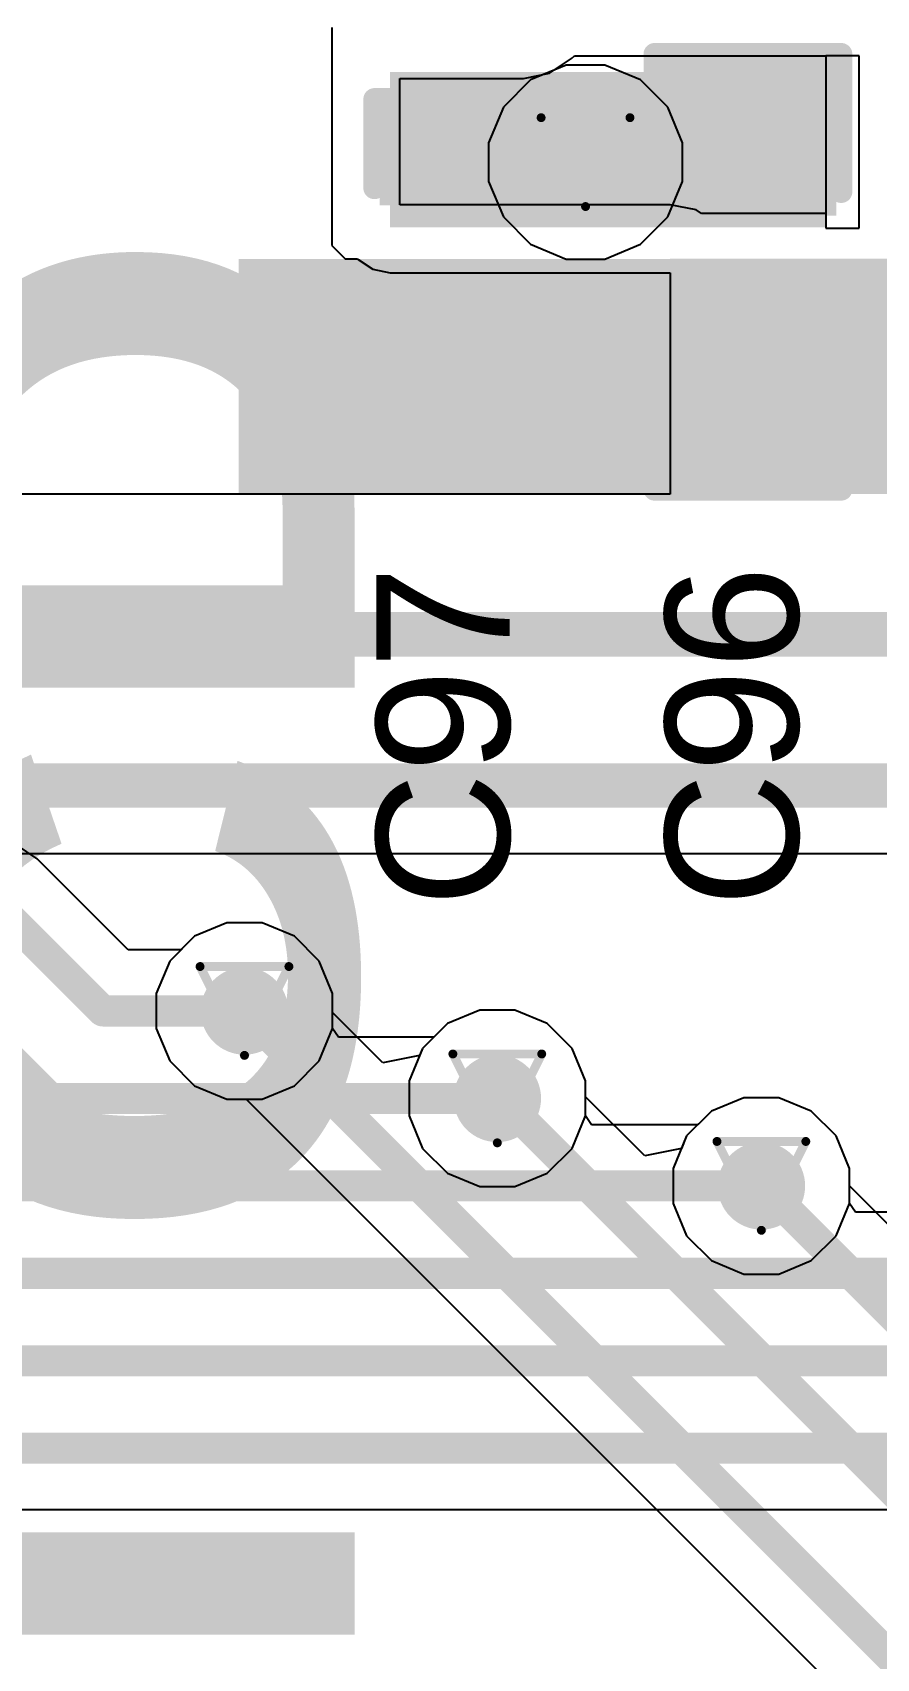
# Model space of a CAD drawing. Header units: inches. Extents: x 0 to 5359, y 0 to 5098.
# Drawn here: x 8.32 to 13.15, y 73.05 to 82.34 of the extents above; entities that cross this region are included whole.
import ezdxf

# ---------------------------------------------------------------- set-up
doc = ezdxf.new("R2010")
doc.units = ezdxf.units.IN
for name, color, linetype in [('Bottom Layer', 5, 'Continuous'), ('Bottom Overlay', 54, 'Continuous'), ('Drill Drawing', 1, 'Continuous'), ('Layer 1', 16, 'Continuous'), ('Layer 2', 76, 'Continuous'), ('Top Layer', 1, 'Continuous'), ('Top Overlay', 2, 'Continuous'), ('Top Paste', 8, 'Continuous'), ('Top Solder', 216, 'Continuous'), ('Via Holes', 16, 'Continuous')]:
    doc.layers.add(name, color=color, linetype=linetype)
doc.styles.add('Arial', font='', dxfattribs={"height": 0.2})
doc.styles.add('Arial Black_Bold', font='', dxfattribs={"height": 0.2})
doc.styles.get('Arial').set_extended_font_data('Arial')
doc.styles.get('Arial Black_Bold').set_extended_font_data('Arial Black', bold=True)

# ---------------------------------------------------------------- blocks, each defined once
blk = doc.blocks.new('C___0402_269')
at = {"layer": 'Top Layer'}
for points in [[(-0.6985, -0.3175), (-0.6985, 0.3175), (-0.2413, 0.3175), (-0.2413, -0.3175)], [(0.2413, -0.3175), (0.2413, 0.3175), (0.6985, 0.3175), (0.6985, -0.3175)]]:
    blk.add_hatch(color=1, dxfattribs=at).paths.add_polyline_path(points)
at = {"layer": 'Top Paste'}
for points in [[(-0.6985, -0.3175), (-0.6985, 0.3175), (-0.2413, 0.3175), (-0.2413, -0.3175)], [(0.2413, -0.3175), (0.2413, 0.3175), (0.6985, 0.3175), (0.6985, -0.3175)]]:
    blk.add_hatch(color=8, dxfattribs=at).paths.add_polyline_path(points)
at = {"layer": 'Top Solder'}
for points in [[(-0.7585, -0.3775), (-0.7585, 0.3775), (-0.1813, 0.3775), (-0.1813, -0.3775)], [(0.1813, -0.3775), (0.1813, 0.3775), (0.7585, 0.3775), (0.7585, -0.3775)]]:
    blk.add_hatch(color=216, dxfattribs=at).paths.add_polyline_path(points)
at = {"layer": 'Top Overlay'}
for points in [[(-0.7874, -0.4064, 0.127, 0.127, 0), (-0.7874, 0.4064, 0.127, 0.127, 0)], [(-0.7874, 0.4064, 0.127, 0.127, 0), (-0.2794, 0.4064, 0.127, 0.127, 0)], [(0.7874, 0.4064, 0.127, 0.127, 0), (0.2794, 0.4064, 0.127, 0.127, 0)], [(0.7874, -0.4064, 0.127, 0.127, 0), (0.7874, 0.4064, 0.127, 0.127, 0)], [(-0.2794, -0.4064, 0.127, 0.127, 0), (-0.7874, -0.4064, 0.127, 0.127, 0)], [(0.7874, -0.4064, 0.127, 0.127, 0), (0.2794, -0.4064, 0.127, 0.127, 0)]]:
    blk.add_lwpolyline(points, format="xyseb", dxfattribs=at)
for points in [[(-0.8191, 0.4064, 0.0635, 0.0635, 1), (-0.7556, 0.4064, 0.0635, 0.0635, 1)], [(-0.8191, 0.4064, 0.0635, 0.0635, 1), (-0.7556, 0.4064, 0.0635, 0.0635, 1)], [(-0.3112, 0.4064, 0.0635, 0.0635, 1), (-0.2477, 0.4064, 0.0635, 0.0635, 1)], [(0.2477, 0.4064, 0.0635, 0.0635, 1), (0.3111, 0.4064, 0.0635, 0.0635, 1)], [(0.7556, 0.4064, 0.0635, 0.0635, 1), (0.8191, 0.4064, 0.0635, 0.0635, 1)], [(0.7556, 0.4064, 0.0635, 0.0635, 1), (0.8191, 0.4064, 0.0635, 0.0635, 1)], [(-0.8191, -0.4064, 0.0635, 0.0635, 1), (-0.7556, -0.4064, 0.0635, 0.0635, 1)], [(-0.8191, -0.4064, 0.0635, 0.0635, 1), (-0.7556, -0.4064, 0.0635, 0.0635, 1)], [(-0.3112, -0.4064, 0.0635, 0.0635, 1), (-0.2477, -0.4064, 0.0635, 0.0635, 1)], [(0.2477, -0.4064, 0.0635, 0.0635, 1), (0.3111, -0.4064, 0.0635, 0.0635, 1)], [(0.7556, -0.4064, 0.0635, 0.0635, 1), (0.8191, -0.4064, 0.0635, 0.0635, 1)], [(0.7556, -0.4064, 0.0635, 0.0635, 1), (0.8191, -0.4064, 0.0635, 0.0635, 1)]]:
    blk.add_lwpolyline(points, format="xyseb", close=True, dxfattribs=at)
blk = doc.blocks.new('C___0603_270')
at = {"layer": 'Top Layer'}
for points in [[(-0.381, 0.4445), (-0.381, -0.4445), (-1.143, -0.4445), (-1.143, 0.4445)], [(1.143, 0.4445), (1.143, -0.4445), (0.381, -0.4445), (0.381, 0.4445)]]:
    blk.add_hatch(color=1, dxfattribs=at).paths.add_polyline_path(points)
at = {"layer": 'Top Paste'}
for points in [[(-0.381, 0.4445), (-0.381, -0.4445), (-1.143, -0.4445), (-1.143, 0.4445)], [(1.143, 0.4445), (1.143, -0.4445), (0.381, -0.4445), (0.381, 0.4445)]]:
    blk.add_hatch(color=8, dxfattribs=at).paths.add_polyline_path(points)
at = {"layer": 'Top Solder'}
for points in [[(-0.321, 0.5045), (-0.321, -0.5045), (-1.203, -0.5045), (-1.203, 0.5045)], [(1.203, 0.5045), (1.203, -0.5045), (0.321, -0.5045), (0.321, 0.5045)]]:
    blk.add_hatch(color=216, dxfattribs=at).paths.add_polyline_path(points)
at = {"layer": 'Top Overlay'}
for points in [[(-1.2446, -0.5334, 0.127, 0.127, 0), (-1.2446, 0.5334, 0.127, 0.127, 0)], [(-0.4572, 0.5334, 0.127, 0.127, 0), (-1.2446, 0.5334, 0.127, 0.127, 0)], [(1.2446, 0.5334, 0.127, 0.127, 0), (0.4572, 0.5334, 0.127, 0.127, 0)], [(1.2446, -0.5334, 0.127, 0.127, 0), (1.2446, 0.5334, 0.127, 0.127, 0)], [(-0.4572, -0.5334, 0.127, 0.127, 0), (-1.2446, -0.5334, 0.127, 0.127, 0)], [(1.2446, -0.5334, 0.127, 0.127, 0), (0.4572, -0.5334, 0.127, 0.127, 0)]]:
    blk.add_lwpolyline(points, format="xyseb", dxfattribs=at)
for points in [[(-1.2764, 0.5334, 0.0635, 0.0635, 1), (-1.2128, 0.5334, 0.0635, 0.0635, 1)], [(-1.2764, 0.5334, 0.0635, 0.0635, 1), (-1.2128, 0.5334, 0.0635, 0.0635, 1)], [(-0.4889, 0.5334, 0.0635, 0.0635, 1), (-0.4254, 0.5334, 0.0635, 0.0635, 1)], [(0.4254, 0.5334, 0.0635, 0.0635, 1), (0.4889, 0.5334, 0.0635, 0.0635, 1)], [(1.2128, 0.5334, 0.0635, 0.0635, 1), (1.2764, 0.5334, 0.0635, 0.0635, 1)], [(1.2128, 0.5334, 0.0635, 0.0635, 1), (1.2764, 0.5334, 0.0635, 0.0635, 1)], [(-1.2764, -0.5334, 0.0635, 0.0635, 1), (-1.2128, -0.5334, 0.0635, 0.0635, 1)], [(-1.2764, -0.5334, 0.0635, 0.0635, 1), (-1.2128, -0.5334, 0.0635, 0.0635, 1)], [(-0.4889, -0.5334, 0.0635, 0.0635, 1), (-0.4254, -0.5334, 0.0635, 0.0635, 1)], [(0.4254, -0.5334, 0.0635, 0.0635, 1), (0.4889, -0.5334, 0.0635, 0.0635, 1)], [(1.2128, -0.5334, 0.0635, 0.0635, 1), (1.2764, -0.5334, 0.0635, 0.0635, 1)], [(1.2128, -0.5334, 0.0635, 0.0635, 1), (1.2764, -0.5334, 0.0635, 0.0635, 1)]]:
    blk.add_lwpolyline(points, format="xyseb", close=True, dxfattribs=at)

msp = doc.modelspace()

# ---------------------------------------------------------------- hatches: boundary and pattern name
at = {"layer": 'Bottom Layer'}
h = msp.add_hatch(color=5, dxfattribs=at)
edge = h.paths.add_edge_path()
edge.add_arc((11.4832, 81.6029), 0.3, 0, 360)
h = msp.add_hatch(color=5, dxfattribs=at)
edge = h.paths.add_edge_path()
edge.add_arc((9.5335, 76.7499), 0.25, 0, 360)
h = msp.add_hatch(color=5, dxfattribs=at)
edge = h.paths.add_edge_path()
edge.add_arc((10.9788, 76.25), 0.25, 0, 360)
h = msp.add_hatch(color=5, dxfattribs=at)
edge = h.paths.add_edge_path()
edge.add_arc((12.4884, 75.7499), 0.25, 0, 360)
at = {"layer": 'Layer 1'}
h = msp.add_hatch(color=16, dxfattribs=at)
edge = h.paths.add_edge_path()
edge.add_arc((11.4832, 81.6029), 0.3, 0, 360)
h = msp.add_hatch(color=16, dxfattribs=at)
edge = h.paths.add_edge_path()
edge.add_arc((9.5335, 76.7499), 0.25, 0, 360)
h = msp.add_hatch(color=16, dxfattribs=at)
edge = h.paths.add_edge_path()
edge.add_arc((10.9788, 76.25), 0.25, 0, 360)
h = msp.add_hatch(color=16, dxfattribs=at)
edge = h.paths.add_edge_path()
edge.add_arc((12.4884, 75.7499), 0.25, 0, 360)
at = {"layer": 'Layer 2'}
h = msp.add_hatch(color=76, dxfattribs=at)
edge = h.paths.add_edge_path()
edge.add_arc((11.4832, 81.6029), 0.3, 0, 360)
h = msp.add_hatch(color=76, dxfattribs=at)
edge = h.paths.add_edge_path()
edge.add_arc((9.5335, 76.7499), 0.25, 0, 360)
h = msp.add_hatch(color=76, dxfattribs=at)
edge = h.paths.add_edge_path()
edge.add_arc((10.9788, 76.25), 0.25, 0, 360)
h = msp.add_hatch(color=76, dxfattribs=at)
edge = h.paths.add_edge_path()
edge.add_arc((12.4884, 75.7499), 0.25, 0, 360)
at = {"layer": 'Top Layer'}
for points in [[(10.3655, 81.2297), (12.8559, 81.2297), (12.8559, 82.1187), (10.3655, 82.1187)], [(9.5, 79.7052), (15.5304, 79.7052), (15.5304, 81.0482), (9.5, 81.0482)], [(11.9669, 80.65), (16.1999, 80.65), (16.1999, 81.05), (11.9669, 81.05)]]:
    msp.add_hatch(color=1, dxfattribs=at).paths.add_polyline_path(points)
h = msp.add_hatch(color=1, dxfattribs=at)
edge = h.paths.add_edge_path()
edge.add_arc((11.4832, 81.6029), 0.3, 0, 360)
h = msp.add_hatch(color=1, dxfattribs=at)
edge = h.paths.add_edge_path()
edge.add_arc((9.5335, 76.7499), 0.25, 0, 360)
h = msp.add_hatch(color=1, dxfattribs=at)
edge = h.paths.add_edge_path()
edge.add_arc((10.9788, 76.25), 0.25, 0, 360)
h = msp.add_hatch(color=1, dxfattribs=at)
edge = h.paths.add_edge_path()
edge.add_arc((12.4884, 75.7499), 0.25, 0, 360)
at = {"layer": 'Via Holes'}
h = msp.add_hatch(color=7, dxfattribs=at)
edge = h.paths.add_edge_path()
edge.add_arc((11.4832, 81.6029), 0.15, 0, 360)
h = msp.add_hatch(color=7, dxfattribs=at)
edge = h.paths.add_edge_path()
edge.add_arc((9.5335, 76.7499), 0.15, 0, 360)
h = msp.add_hatch(color=7, dxfattribs=at)
edge = h.paths.add_edge_path()
edge.add_arc((10.9788, 76.25), 0.15, 0, 360)
h = msp.add_hatch(color=7, dxfattribs=at)
edge = h.paths.add_edge_path()
edge.add_arc((12.4884, 75.7499), 0.15, 0, 360)

# ---------------------------------------------------------------- linework, layer by layer
at = {"layer": 'Bottom Layer'}
for p, q in [((8.3485, 77.6196), (8.2351, 77.6953)), ((8.8686, 77.0995), (8.3485, 77.6196)), ((9.4332, 77.2539), (9.248, 77.1772)), ((9.6337, 77.2539), (9.4332, 77.2539)), ((9.819, 77.1772), (9.6337, 77.2539)), ((9.248, 77.1772), (9.1703, 77.0995)), ((9.9607, 77.0354), (9.819, 77.1772)), ((9.1703, 77.0995), (8.8686, 77.0995)), ((10.0375, 76.8501), (9.9607, 77.0354)), ((10.0375, 76.6496), (10.0375, 76.8501)), ((10.8785, 76.754), (10.6933, 76.6773)), ((11.079, 76.754), (10.8785, 76.754)), ((11.2643, 76.6773), (11.079, 76.754)), ((10.0709, 76.5996), (10.0375, 76.6496)), ((10.6156, 76.5996), (10.0709, 76.5996)), ((10.6933, 76.6773), (10.6156, 76.5996)), ((11.4061, 76.5355), (11.2643, 76.6773)), ((11.4828, 76.3503), (11.4061, 76.5355)), ((11.4828, 76.1498), (11.4828, 76.3503)), ((12.3882, 76.2539), (12.2029, 76.1772)), ((12.5887, 76.2539), (12.3882, 76.2539)), ((12.7739, 76.1772), (12.5887, 76.2539)), ((11.5164, 76.0995), (11.4828, 76.1498)), ((12.2029, 76.1772), (12.1253, 76.0995)), ((12.9157, 76.0354), (12.7739, 76.1772)), ((12.1253, 76.0995), (11.5164, 76.0995)), ((12.9924, 75.8501), (12.9157, 76.0354)), ((12.9924, 75.6496), (12.9924, 75.8501)), ((13.0258, 75.5996), (12.9924, 75.6496)), ((13.6361, 75.5996), (13.0258, 75.5996)), ((1.4625, 73.9004), (16.6773, 73.9004))]:
    msp.add_line(p, q, dxfattribs=at)
for points in [[(8.1013, 77.3723, 0.1778, 0.1778, 0), (8.7238, 76.7499, 0.1778, 0.1778, 0)], [(7.7912, 76.8825, 0.1778, 0.1778, 0), (8.4236, 76.25, 0.1778, 0.1778, 0)], [(8.7238, 76.7499, 0.1778, 0.1778, 0), (9.5335, 76.7499, 0.1778, 0.1778, 0)], [(8.4236, 76.25, 0.1778, 0.1778, 0), (10.9788, 76.25, 0.1778, 0.1778, 0)], [(0.8835, 75.7499, 0.1778, 0.1778, 0), (12.4884, 75.7499, 0.1778, 0.1778, 0)], [(0.8835, 75.25, 0.1778, 0.1778, 0), (13.9993, 75.25, 0.1778, 0.1778, 0)], [(0.8835, 74.7499, 0.1778, 0.1778, 0), (15.4982, 74.7499, 0.1778, 0.1778, 0)], [(0.8836, 74.25, 0.1778, 0.1778, 0), (17.0404, 74.25, 0.1778, 0.1778, 0)]]:
    msp.add_lwpolyline(points, format="xyseb", dxfattribs=at)
for points in [[(8.6793, 76.7499, 0.0889, 0.0889, 1), (8.7682, 76.7499, 0.0889, 0.0889, 1)], [(8.6793, 76.7499, 0.0889, 0.0889, 1), (8.7682, 76.7499, 0.0889, 0.0889, 1)], [(9.489, 76.7499, 0.0889, 0.0889, 1), (9.5779, 76.7499, 0.0889, 0.0889, 1)], [(8.3792, 76.25, 0.0889, 0.0889, 1), (8.4681, 76.25, 0.0889, 0.0889, 1)], [(8.3792, 76.25, 0.0889, 0.0889, 1), (8.4681, 76.25, 0.0889, 0.0889, 1)], [(10.9343, 76.25, 0.0889, 0.0889, 1), (11.0232, 76.25, 0.0889, 0.0889, 1)], [(12.444, 75.7499, 0.0889, 0.0889, 1), (12.5329, 75.7499, 0.0889, 0.0889, 1)]]:
    msp.add_lwpolyline(points, format="xyseb", close=True, dxfattribs=at)
at = {"layer": 'Drill Drawing'}
for points in [[(11.2292, 81.8569, 0.0508, 0.0508, 0), (11.7372, 81.8569, 0.0508, 0.0508, 0)], [(11.2292, 81.8569, 0.0508, 0.0508, 0), (11.4832, 81.3489, 0.0508, 0.0508, 0)], [(11.4832, 81.3489, 0.0508, 0.0508, 0), (11.7372, 81.8569, 0.0508, 0.0508, 0)], [(9.2795, 77.0039, 0.0508, 0.0508, 0), (9.7875, 77.0039, 0.0508, 0.0508, 0)], [(9.2795, 77.0039, 0.0508, 0.0508, 0), (9.5335, 76.4959, 0.0508, 0.0508, 0)], [(9.5335, 76.4959, 0.0508, 0.0508, 0), (9.7875, 77.0039, 0.0508, 0.0508, 0)], [(10.7248, 76.504, 0.0508, 0.0508, 0), (11.2328, 76.504, 0.0508, 0.0508, 0)], [(10.7248, 76.504, 0.0508, 0.0508, 0), (10.9788, 75.996, 0.0508, 0.0508, 0)], [(10.9788, 75.996, 0.0508, 0.0508, 0), (11.2328, 76.504, 0.0508, 0.0508, 0)], [(12.2344, 76.0039, 0.0508, 0.0508, 0), (12.7424, 76.0039, 0.0508, 0.0508, 0)], [(12.2344, 76.0039, 0.0508, 0.0508, 0), (12.4884, 75.4959, 0.0508, 0.0508, 0)], [(12.4884, 75.4959, 0.0508, 0.0508, 0), (12.7424, 76.0039, 0.0508, 0.0508, 0)]]:
    msp.add_lwpolyline(points, format="xyseb", dxfattribs=at)
for points in [[(11.2165, 81.8569, 0.0254, 0.0254, 1), (11.2419, 81.8569, 0.0254, 0.0254, 1)], [(11.2165, 81.8569, 0.0254, 0.0254, 1), (11.2419, 81.8569, 0.0254, 0.0254, 1)], [(11.7245, 81.8569, 0.0254, 0.0254, 1), (11.7499, 81.8569, 0.0254, 0.0254, 1)], [(11.7245, 81.8569, 0.0254, 0.0254, 1), (11.7499, 81.8569, 0.0254, 0.0254, 1)], [(11.4705, 81.3489, 0.0254, 0.0254, 1), (11.4959, 81.3489, 0.0254, 0.0254, 1)], [(11.4705, 81.3489, 0.0254, 0.0254, 1), (11.4959, 81.3489, 0.0254, 0.0254, 1)], [(9.2668, 77.0039, 0.0254, 0.0254, 1), (9.2922, 77.0039, 0.0254, 0.0254, 1)], [(9.2668, 77.0039, 0.0254, 0.0254, 1), (9.2922, 77.0039, 0.0254, 0.0254, 1)], [(9.7748, 77.0039, 0.0254, 0.0254, 1), (9.8002, 77.0039, 0.0254, 0.0254, 1)], [(9.7748, 77.0039, 0.0254, 0.0254, 1), (9.8002, 77.0039, 0.0254, 0.0254, 1)], [(9.5208, 76.4959, 0.0254, 0.0254, 1), (9.5462, 76.4959, 0.0254, 0.0254, 1)], [(9.5208, 76.4959, 0.0254, 0.0254, 1), (9.5462, 76.4959, 0.0254, 0.0254, 1)], [(10.7121, 76.504, 0.0254, 0.0254, 1), (10.7375, 76.504, 0.0254, 0.0254, 1)], [(10.7121, 76.504, 0.0254, 0.0254, 1), (10.7375, 76.504, 0.0254, 0.0254, 1)], [(11.2201, 76.504, 0.0254, 0.0254, 1), (11.2455, 76.504, 0.0254, 0.0254, 1)], [(11.2201, 76.504, 0.0254, 0.0254, 1), (11.2455, 76.504, 0.0254, 0.0254, 1)], [(10.9661, 75.996, 0.0254, 0.0254, 1), (10.9915, 75.996, 0.0254, 0.0254, 1)], [(10.9661, 75.996, 0.0254, 0.0254, 1), (10.9915, 75.996, 0.0254, 0.0254, 1)], [(12.2217, 76.0039, 0.0254, 0.0254, 1), (12.2471, 76.0039, 0.0254, 0.0254, 1)], [(12.2217, 76.0039, 0.0254, 0.0254, 1), (12.2471, 76.0039, 0.0254, 0.0254, 1)], [(12.7297, 76.0039, 0.0254, 0.0254, 1), (12.7551, 76.0039, 0.0254, 0.0254, 1)], [(12.7297, 76.0039, 0.0254, 0.0254, 1), (12.7551, 76.0039, 0.0254, 0.0254, 1)], [(12.4757, 75.4959, 0.0254, 0.0254, 1), (12.5011, 75.4959, 0.0254, 0.0254, 1)], [(12.4757, 75.4959, 0.0254, 0.0254, 1), (12.5011, 75.4959, 0.0254, 0.0254, 1)]]:
    msp.add_lwpolyline(points, format="xyseb", close=True, dxfattribs=at)
at = {"layer": 'Layer 1'}
for p, q in [((9.4332, 77.2539), (9.248, 77.1772)), ((9.6337, 77.2539), (9.4332, 77.2539)), ((9.819, 77.1772), (9.6337, 77.2539)), ((9.248, 77.1772), (9.1062, 77.0354)), ((9.9607, 77.0354), (9.819, 77.1772)), ((9.1062, 77.0354), (9.0295, 76.8501)), ((10.0375, 76.8501), (9.9607, 77.0354)), ((9.0295, 76.8501), (9.0295, 76.6496)), ((10.0375, 76.6496), (10.0375, 76.8501)), ((10.8785, 76.754), (10.6933, 76.6773)), ((11.079, 76.754), (10.8785, 76.754)), ((11.2643, 76.6773), (11.079, 76.754)), ((9.0295, 76.6496), (9.1062, 76.4644)), ((9.9607, 76.4644), (10.0375, 76.6496)), ((10.6933, 76.6773), (10.5515, 76.5355)), ((11.4061, 76.5355), (11.2643, 76.6773)), ((10.5515, 76.5355), (10.4748, 76.3503)), ((11.4828, 76.3503), (11.4061, 76.5355)), ((9.1062, 76.4644), (9.248, 76.3226)), ((9.819, 76.3226), (9.9607, 76.4644)), ((9.248, 76.3226), (9.4332, 76.2459)), ((9.6337, 76.2459), (9.819, 76.3226)), ((10.4748, 76.3503), (10.4748, 76.1498)), ((11.4828, 76.1498), (11.4828, 76.3503)), ((9.4332, 76.2459), (9.6337, 76.2459)), ((12.3882, 76.2539), (12.2029, 76.1772)), ((12.5887, 76.2539), (12.3882, 76.2539)), ((12.7739, 76.1772), (12.5887, 76.2539)), ((10.4748, 76.1498), (10.5515, 75.9645)), ((11.4061, 75.9645), (11.4828, 76.1498)), ((12.2029, 76.1772), (12.0611, 76.0354)), ((12.9157, 76.0354), (12.7739, 76.1772)), ((10.5515, 75.9645), (10.6933, 75.8227)), ((11.2643, 75.8227), (11.4061, 75.9645)), ((12.0611, 76.0354), (11.9844, 75.8501)), ((12.9924, 75.8501), (12.9157, 76.0354)), ((10.6933, 75.8227), (10.8785, 75.746)), ((11.079, 75.746), (11.2643, 75.8227)), ((11.9844, 75.8501), (11.9844, 75.6496)), ((12.9924, 75.6496), (12.9924, 75.8501)), ((10.8785, 75.746), (11.079, 75.746)), ((11.9844, 75.6496), (12.0611, 75.4644)), ((12.9157, 75.4644), (12.9924, 75.6496)), ((12.0611, 75.4644), (12.2029, 75.3226)), ((12.7739, 75.3226), (12.9157, 75.4644)), ((12.2029, 75.3226), (12.3882, 75.2459)), ((12.5887, 75.2459), (12.7739, 75.3226)), ((12.3882, 75.2459), (12.5887, 75.2459))]:
    msp.add_line(p, q, dxfattribs=at)
at = {"layer": 'Layer 2'}
for p, q in [((11.373, 82.1569), (11.1694, 82.0726)), ((11.5934, 82.1569), (11.373, 82.1569)), ((11.797, 82.0726), (11.5934, 82.1569)), ((11.1694, 82.0726), (11.0136, 81.9167)), ((11.9529, 81.9167), (11.797, 82.0726)), ((11.0136, 81.9167), (10.9292, 81.7131)), ((12.0372, 81.7131), (11.9529, 81.9167)), ((10.9292, 81.7131), (10.9292, 81.4927)), ((12.0372, 81.4927), (12.0372, 81.7131)), ((10.9292, 81.4927), (11.0136, 81.2891)), ((11.9529, 81.2891), (12.0372, 81.4927)), ((11.0136, 81.2891), (11.1694, 81.1333)), ((11.797, 81.1333), (11.9529, 81.2891)), ((11.1694, 81.1333), (11.373, 81.0489)), ((11.5934, 81.0489), (11.797, 81.1333)), ((11.373, 81.0489), (11.5934, 81.0489)), ((9.4332, 77.2539), (9.248, 77.1772)), ((9.6337, 77.2539), (9.4332, 77.2539)), ((9.819, 77.1772), (9.6337, 77.2539)), ((9.248, 77.1772), (9.1062, 77.0354)), ((9.9607, 77.0354), (9.819, 77.1772)), ((9.1062, 77.0354), (9.0295, 76.8501)), ((10.0375, 76.8501), (9.9607, 77.0354)), ((9.0295, 76.8501), (9.0295, 76.6496)), ((10.0375, 76.6496), (10.0375, 76.8501)), ((10.8785, 76.754), (10.6933, 76.6773)), ((11.079, 76.754), (10.8785, 76.754)), ((11.2643, 76.6773), (11.079, 76.754)), ((9.0295, 76.6496), (9.1062, 76.4644)), ((9.9607, 76.4644), (10.0375, 76.6496)), ((10.6933, 76.6773), (10.5515, 76.5355)), ((11.4061, 76.5355), (11.2643, 76.6773)), ((10.5515, 76.5355), (10.4748, 76.3503)), ((11.4828, 76.3503), (11.4061, 76.5355)), ((9.1062, 76.4644), (9.248, 76.3226)), ((9.819, 76.3226), (9.9607, 76.4644)), ((9.248, 76.3226), (9.4332, 76.2459)), ((9.6337, 76.2459), (9.819, 76.3226)), ((10.4748, 76.3503), (10.4748, 76.1498)), ((11.4828, 76.1498), (11.4828, 76.3503)), ((9.4332, 76.2459), (9.6337, 76.2459)), ((12.3882, 76.2539), (12.2029, 76.1772)), ((12.5887, 76.2539), (12.3882, 76.2539)), ((12.7739, 76.1772), (12.5887, 76.2539)), ((10.4748, 76.1498), (10.5515, 75.9645)), ((11.4061, 75.9645), (11.4828, 76.1498)), ((12.2029, 76.1772), (12.0611, 76.0354)), ((12.9157, 76.0354), (12.7739, 76.1772)), ((10.5515, 75.9645), (10.6933, 75.8227)), ((11.2643, 75.8227), (11.4061, 75.9645)), ((12.0611, 76.0354), (11.9844, 75.8501)), ((12.9924, 75.8501), (12.9157, 76.0354)), ((10.6933, 75.8227), (10.8785, 75.746)), ((11.079, 75.746), (11.2643, 75.8227)), ((11.9844, 75.8501), (11.9844, 75.6496)), ((12.9924, 75.6496), (12.9924, 75.8501)), ((10.8785, 75.746), (11.079, 75.746)), ((11.9844, 75.6496), (12.0611, 75.4644)), ((12.9157, 75.4644), (12.9924, 75.6496)), ((12.0611, 75.4644), (12.2029, 75.3226)), ((12.7739, 75.3226), (12.9157, 75.4644)), ((12.2029, 75.3226), (12.3882, 75.2459)), ((12.5887, 75.2459), (12.7739, 75.3226)), ((12.3882, 75.2459), (12.5887, 75.2459))]:
    msp.add_line(p, q, dxfattribs=at)
at = {"layer": 'Top Layer'}
for p, q in [((10.033, 82.3722), (10.033, 81.1269)), ((11.2774, 82.1114), (11.4034, 82.1956)), ((11.4034, 82.1956), (11.4191, 82.2113)), ((11.4191, 82.2113), (12.6781, 82.2113)), ((12.6781, 82.2113), (12.8559, 82.2113)), ((12.8559, 82.2113), (12.8559, 81.2258)), ((13.0465, 82.2113), (12.8559, 82.2113)), ((12.8559, 82.2113), (12.8559, 81.309)), ((13.0465, 81.2258), (13.0465, 82.2113)), ((11.1287, 82.0818), (11.2774, 82.1114)), ((10.4215, 81.3592), (10.4215, 82.0818)), ((10.4215, 82.0818), (11.1287, 82.0818)), ((11.9669, 81.3592), (10.4215, 81.3592)), ((12.1155, 81.3297), (11.9669, 81.3592)), ((12.1464, 81.309), (12.1155, 81.3297)), ((12.8559, 81.309), (12.1464, 81.309)), ((12.8559, 81.2258), (13.0465, 81.2258)), ((10.033, 81.1269), (10.1099, 81.05)), ((10.1099, 81.05), (10.1801, 81.05)), ((10.1801, 81.05), (10.1824, 81.0466)), ((10.1824, 81.0466), (10.2664, 80.9905)), ((10.2664, 80.9905), (10.3655, 80.9708)), ((10.3655, 80.9708), (11.9669, 80.9708)), ((11.9669, 80.9708), (11.9669, 79.7057)), ((11.9663, 79.7052), (6.7752, 79.7052)), ((11.9669, 79.7057), (11.9663, 79.7052)), ((6.5212, 77.651), (16.9706, 77.651)), ((9.4332, 77.2539), (9.248, 77.1772)), ((9.6337, 77.2539), (9.4332, 77.2539)), ((9.819, 77.1772), (9.6337, 77.2539)), ((9.248, 77.1772), (9.1062, 77.0354)), ((9.9607, 77.0354), (9.819, 77.1772)), ((9.1062, 77.0354), (9.0295, 76.8501)), ((10.0375, 76.8501), (9.9607, 77.0354)), ((9.0295, 76.8501), (9.0295, 76.6496)), ((10.0375, 76.7403), (10.0375, 76.8501)), ((10.3249, 76.4529), (10.0375, 76.7403)), ((10.8785, 76.754), (10.6933, 76.6773)), ((11.079, 76.754), (10.8785, 76.754)), ((11.2643, 76.6773), (11.079, 76.754)), ((9.0295, 76.6496), (9.1062, 76.4644)), ((10.6933, 76.6773), (10.5515, 76.5355)), ((11.4061, 76.5355), (11.2643, 76.6773)), ((10.5515, 76.5355), (10.5346, 76.4946)), ((11.4828, 76.3503), (11.4061, 76.5355)), ((9.1062, 76.4644), (9.248, 76.3226)), ((10.5346, 76.4946), (10.3249, 76.4529)), ((9.248, 76.3226), (9.4332, 76.2459)), ((11.4828, 76.2597), (11.4828, 76.3503)), ((9.4332, 76.2459), (9.543, 76.2459)), ((9.543, 76.2459), (14.8495, 70.9395)), ((11.8214, 75.9211), (11.4828, 76.2597)), ((12.3882, 76.2539), (12.2029, 76.1772)), ((12.5887, 76.2539), (12.3882, 76.2539)), ((12.7739, 76.1772), (12.5887, 76.2539)), ((12.2029, 76.1772), (12.0611, 76.0354)), ((12.9157, 76.0354), (12.7739, 76.1772)), ((12.0311, 75.9629), (11.8214, 75.9211)), ((12.0611, 76.0354), (12.0311, 75.9629)), ((12.9924, 75.8501), (12.9157, 76.0354)), ((12.9924, 75.7501), (12.9924, 75.8501)), ((13.331, 75.4115), (12.9924, 75.7501))]:
    msp.add_line(p, q, dxfattribs=at)
for points in [[(6.7892, 78.9031, 0.254, 0.254, 0), (15.9749, 78.9031, 0.254, 0.254, 0)], [(6.5212, 78.0395, 0.254, 0.254, 0), (17.1315, 78.0395, 0.254, 0.254, 0)], [(9.5335, 76.7499, 0.1778, 0.1778, 0), (15.536, 70.7473, 0.1778, 0.1778, 0)], [(10.9788, 76.2693, 0.1778, 0.1778, 0), (16.0288, 71.2193, 0.1778, 0.1778, 0)], [(12.4884, 75.7596, 0.1778, 0.1778, 0), (16.5641, 71.684, 0.1778, 0.1778, 0)]]:
    msp.add_lwpolyline(points, format="xyseb", dxfattribs=at)
for points in [[(9.489, 76.7499, 0.0889, 0.0889, 1), (9.5779, 76.7499, 0.0889, 0.0889, 1)], [(10.9344, 76.2693, 0.0889, 0.0889, 1), (11.0233, 76.2693, 0.0889, 0.0889, 1)], [(12.444, 75.7596, 0.0889, 0.0889, 1), (12.5329, 75.7596, 0.0889, 0.0889, 1)]]:
    msp.add_lwpolyline(points, format="xyseb", close=True, dxfattribs=at)

# ---------------------------------------------------------------- block references
at = {"rotation": 270}
for name, p in [('C___0603_270', (12.4114, 80.9757)), ('C___0402_269', (10.683, 81.1752))]:
    msp.add_blockref(name, p, dxfattribs=at)

# ---------------------------------------------------------------- texts
at = {"layer": 'Bottom Overlay', "style": 'Arial Black_Bold', "text_generation_flag": 2}
msp.add_text('RGB LCD', height=2.54, rotation=270, dxfattribs=at).set_placement((7.6225, 62.7604))
at = {"layer": 'Top Overlay', "style": 'Arial'}
for s, p in [('C97', (11.0489, 77.3433)), ('C96', (12.6999, 77.3433))]:
    msp.add_text(s, height=0.762, rotation=90, dxfattribs=at).set_placement(p)

doc.saveas('drawing.dxf')
